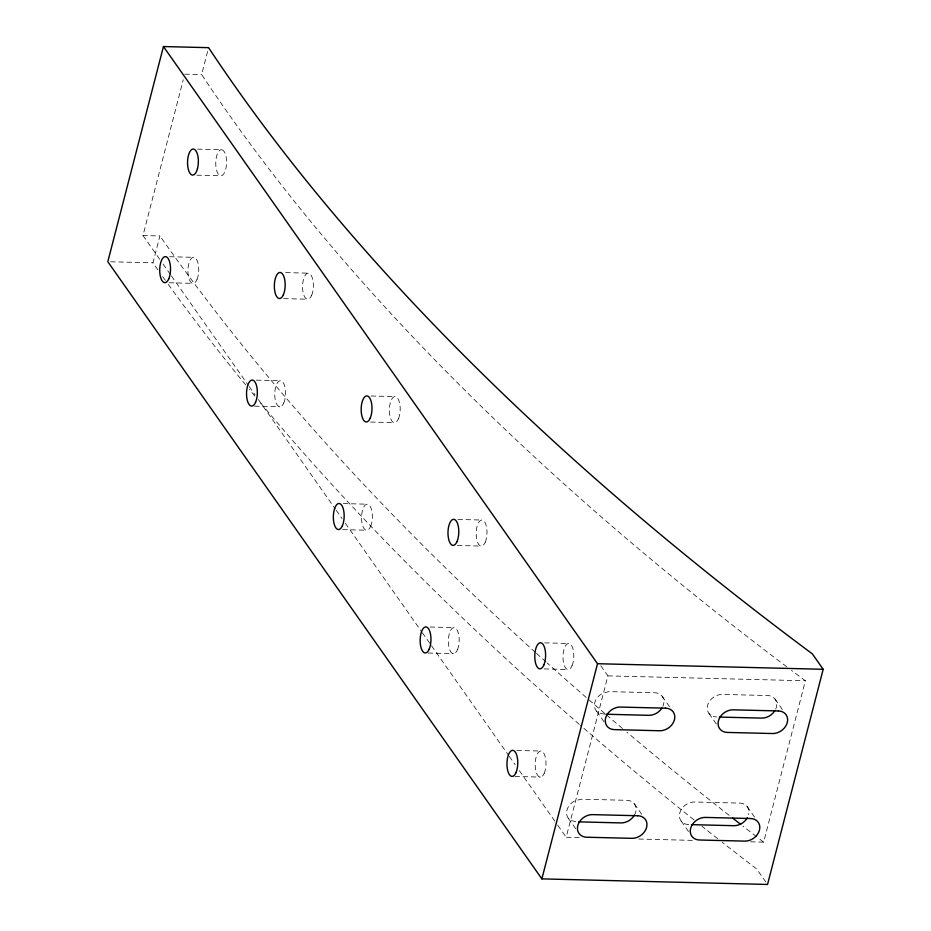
<?xml version="1.0" encoding="UTF-8"?>
<svg xmlns="http://www.w3.org/2000/svg" width="931" height="931" viewBox="0 0 931 931"><rect width="100%" height="100%" fill="white"/><g stroke="black" fill="none" stroke-linecap="round" stroke-linejoin="round"><path stroke-width="0.7" stroke-dasharray="4.66 3.49" d="M159.701 259.295L142.978 235.508L183.256 79.752M157.898 269.85A3752.919 1668.678 14.5 0 1 152.952 262.821L159.911 235.927L142.978 235.508M786.835 666.875A3325.602 1478.672 14.5 0 1 201.643 74.561L208.591 47.667M579.245 837.574L566.176 837.248L607.908 675.883L600.39 665.176M750.572 841.799L763.641 842.124L805.373 680.759A3325.602 1478.672 14.5 0 1 791.455 670.355M184.71 74.143L201.643 74.561M197.523 149.135L221.497 149.728A13.022 5.4 -88.6 0 1 225.674 169.407A13.022 5.4 -88.6 0 1 216.318 169.116A13.022 5.4 -88.6 0 1 221.497 149.728M196.848 175.179L220.822 175.773M169.617 256.723L193.59 257.317M110.638 261.786L152.952 262.821M285.654 272.608L308.219 273.167M169.116 282.768L193.089 283.361M283.746 298.618L307.719 299.212M256.421 380.151L280.406 380.744M371.062 396.001L395.035 396.594M254.512 406.16L279.905 406.789M370.55 422.057L394.535 422.639M343.236 503.59L367.21 504.183M457.866 519.44L481.851 520.033M342.736 529.634L366.709 530.228M457.365 545.485L481.339 546.078M430.041 627.017L454.025 627.61M544.682 642.879L568.655 643.461M428.132 653.027L453.525 653.655M544.17 668.923L568.154 669.505M607.908 675.883L805.373 680.759M516.856 750.456L540.83 751.049M514.948 776.466L540.329 777.094M638.782 839.04L693.956 840.402M604.533 714.205L598.796 712.948L596.631 711.261A13.022 10.334 -35.1 0 1 602.38 693.397L608.665 691.628L654.656 692.734A13.022 10.334 -35.1 0 1 662.895 706.28M575.858 821.794L570.319 820.13A13.022 10.334 -35.1 0 1 575.381 800.567L581.7 799.205L626.831 800.311A13.022 10.334 -35.1 0 1 635.07 813.857M775.011 699.03L782.529 709.713M708.991 713.483L716.509 724.167M747.197 806.618L754.704 817.302M662.174 696.248L669.692 706.932M765.876 882.076L756.694 869.019A3752.919 1668.678 14.5 0 1 722.223 842.264M681.166 821.061L688.684 831.744M596.631 711.261L604.149 721.944M634.36 803.825L641.866 814.509M568.329 818.279L575.847 828.962M163.053 264.055L170.582 274.761M171.42 275.948L248.356 385.353M249.194 386.54L255.047 394.86M258.399 399.62L335.346 509.024M336.184 510.223L342.038 518.544M345.378 523.303L421.487 631.521M422.325 632.708L430.692 644.601M431.53 645.788L508.466 755.192M509.304 756.391L515.157 764.712M519.347 770.659L556.982 824.168M557.82 825.355L566.176 837.248M717.673 838.691A3752.919 1668.678 14.5 0 1 701.846 826.169M693.979 819.897A3752.919 1668.678 14.5 0 1 580.42 725.33M579.338 724.388A3752.919 1668.678 14.5 0 1 258.62 400.598M254.896 396.117A3752.919 1668.678 14.5 0 1 249.345 389.402M245.668 384.91A3752.919 1668.678 14.5 0 1 166.242 281.546M165.404 280.382A3752.919 1668.678 14.5 0 1 162.052 275.692M763.641 842.124A3752.919 1668.678 14.5 0 1 757.857 837.679M756.705 836.783A3752.919 1668.678 14.5 0 1 742.891 826.088M729.171 815.37A3752.919 1668.678 14.5 0 1 626.947 732.266M622.502 728.519A3752.919 1668.678 14.5 0 1 605.93 714.426M604.836 713.495A3752.919 1668.678 14.5 0 1 587.38 698.436M586.286 697.494A3752.919 1668.678 14.5 0 1 547.125 662.942M546.055 661.988A3752.919 1668.678 14.5 0 1 536.419 653.306M535.348 652.34A3752.919 1668.678 14.5 0 1 159.911 235.927M775.732 709.061A13.022 10.334 -35.1 0 0 767.493 695.515L722.363 694.41A13.022 10.334 -35.1 0 0 707.583 705.407A13.022 10.334 -35.1 0 0 716.521 716.998M688.696 824.575A13.022 10.334 -35.1 0 1 679.77 812.984A13.022 10.334 -35.1 0 1 694.538 801.987L739.668 803.104A13.022 10.334 -35.1 0 1 748.594 814.683M398.433 418.799A13.022 5.4 -88.6 0 0 396.42 397.037A13.022 5.4 -88.6 0 0 389.495 413.027A13.022 5.4 -88.6 0 0 398.433 418.799M311.617 295.371A13.022 5.4 -88.6 0 0 309.616 273.598A13.022 5.4 -88.6 0 0 302.68 289.588A13.022 5.4 -88.6 0 0 311.617 295.371M485.237 542.238A13.022 5.4 -88.6 0 0 483.236 520.464A13.022 5.4 -88.6 0 0 476.311 536.465A13.022 5.4 -88.6 0 0 485.237 542.238M572.053 665.677A13.022 5.4 -88.6 0 0 570.051 643.903A13.022 5.4 -88.6 0 0 563.115 659.893A13.022 5.4 -88.6 0 0 572.053 665.677M544.228 773.254A13.022 5.4 -88.6 0 0 542.226 751.48A13.022 5.4 -88.6 0 0 535.29 767.47A13.022 5.4 -88.6 0 0 544.228 773.254M457.424 649.815A13.022 5.4 -88.6 0 0 455.41 628.041A13.022 5.4 -88.6 0 0 448.486 644.043A13.022 5.4 -88.6 0 0 457.424 649.815M370.608 526.387A13.022 5.4 -88.6 0 0 368.606 504.614A13.022 5.4 -88.6 0 0 361.67 520.604A13.022 5.4 -88.6 0 0 370.608 526.387M283.792 402.948A13.022 5.4 -88.6 0 0 281.79 381.175A13.022 5.4 -88.6 0 0 274.866 397.176A13.022 5.4 -88.6 0 0 283.792 402.948M196.988 279.521A13.022 5.4 -88.6 0 0 194.986 257.747A13.022 5.4 -88.6 0 0 188.05 273.737A13.022 5.4 -88.6 0 0 196.988 279.521"/><path stroke-width="1.4" d="M163.46 46.55L107.81 261.716L541.865 878.876L767.54 884.45L823.19 669.284L812.332 653.865A3325.602 1478.672 14.5 0 1 208.591 47.667L163.46 46.55L597.516 663.722L541.865 878.876M597.516 663.722L823.19 669.284M605.965 714.24L648.814 715.322A13.022 10.334 -35.1 0 0 661.871 708.165M719.337 717.068L761.651 718.115A13.022 10.334 -35.1 0 0 774.708 710.947M578.675 821.864L620.989 822.911A13.022 10.334 -35.1 0 0 634.605 814.811M691.512 824.645L733.826 825.692A13.022 10.334 -35.1 0 0 747.442 817.604M740.599 824.307A3752.919 1668.678 14.5 0 1 732.592 818.058M778.339 710.947L733.209 709.829A13.022 10.334 -35.1 0 0 718.441 720.838A13.022 10.334 -35.1 0 0 727.367 732.429L772.497 733.535A13.022 10.334 -35.1 0 0 787.265 722.537A13.022 10.334 -35.1 0 0 778.339 710.947M665.502 708.165L619.522 707.06A13.022 10.334 -35.1 0 0 605.429 718.86A13.022 10.334 -35.1 0 0 615.379 729.636L659.66 730.754A13.022 10.334 -35.1 0 0 674.44 719.756A13.022 10.334 -35.1 0 0 665.502 708.165M637.688 815.742L592.547 814.625A13.022 10.334 -35.1 0 0 577.779 825.634A13.022 10.334 -35.1 0 0 586.705 837.225L631.846 838.331A13.022 10.334 -35.1 0 0 646.614 827.333A13.022 10.334 -35.1 0 0 637.688 815.742M750.526 818.524L705.384 817.418A13.022 10.334 -35.1 0 0 690.616 828.415A13.022 10.334 -35.1 0 0 699.542 840.006L744.684 841.124A13.022 10.334 -35.1 0 0 759.452 830.115A13.022 10.334 -35.1 0 0 750.526 818.524M370.224 418.112A13.022 5.4 -88.6 0 0 368.222 396.338A13.022 5.4 -88.6 0 0 361.286 412.328A13.022 5.4 -88.6 0 0 370.224 418.112M197.465 168.72A13.022 5.4 -88.6 0 0 193.287 149.03A13.022 5.4 -88.6 0 0 188.109 168.418A13.022 5.4 -88.6 0 0 197.465 168.72M283.408 294.673A13.022 5.4 -88.6 0 0 281.406 272.899A13.022 5.4 -88.6 0 0 274.47 288.901A13.022 5.4 -88.6 0 0 283.408 294.673M457.028 541.539A13.022 5.4 -88.6 0 0 455.026 519.766A13.022 5.4 -88.6 0 0 448.102 535.767A13.022 5.4 -88.6 0 0 457.028 541.539M543.844 664.978A13.022 5.4 -88.6 0 0 541.842 643.205A13.022 5.4 -88.6 0 0 534.906 659.195A13.022 5.4 -88.6 0 0 543.844 664.978M516.018 772.555A13.022 5.4 -88.6 0 0 514.017 750.782A13.022 5.4 -88.6 0 0 507.081 766.783A13.022 5.4 -88.6 0 0 516.018 772.555M429.214 649.116A13.022 5.4 -88.6 0 0 427.201 627.354A13.022 5.4 -88.6 0 0 420.277 643.344A13.022 5.4 -88.6 0 0 429.214 649.116M342.399 525.689A13.022 5.4 -88.6 0 0 340.397 503.915A13.022 5.4 -88.6 0 0 333.461 519.905A13.022 5.4 -88.6 0 0 342.399 525.689M255.583 402.25A13.022 5.4 -88.6 0 0 253.581 380.488A13.022 5.4 -88.6 0 0 246.657 396.478A13.022 5.4 -88.6 0 0 255.583 402.25M168.779 278.823A13.022 5.4 -88.6 0 0 166.777 257.049A13.022 5.4 -88.6 0 0 159.841 273.039A13.022 5.4 -88.6 0 0 168.779 278.823"/></g></svg>
